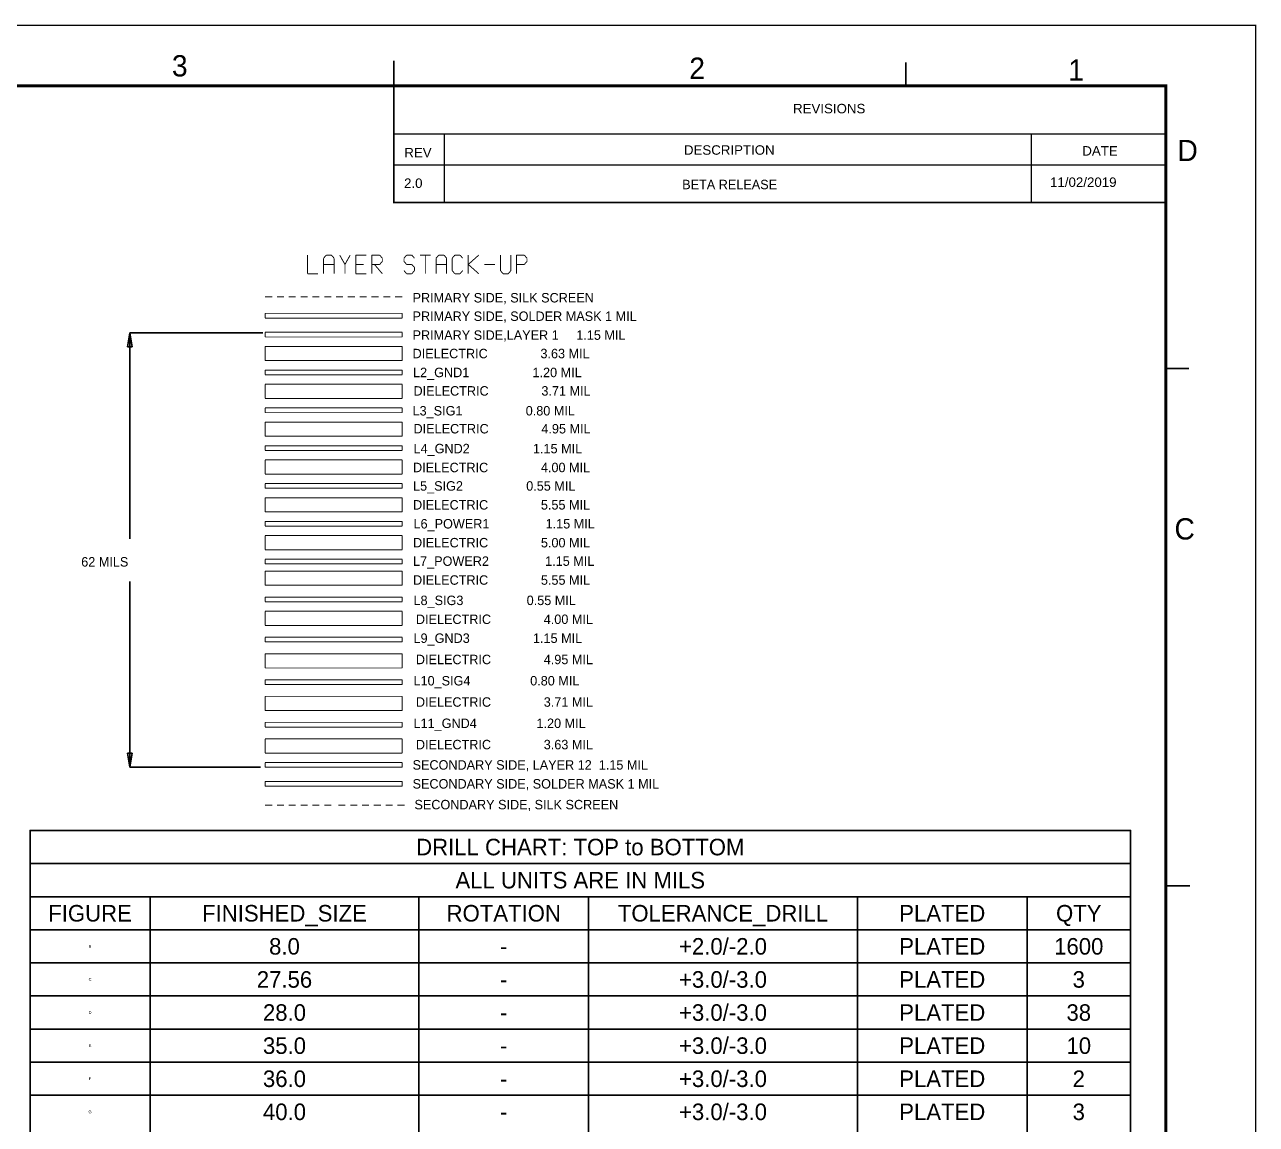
# Model space of a CAD drawing. Extents: x -416 to 448, y -300 to 287.
# Drawn here: x 116.9 to 447.8, y -8.5 to 286.8 of the extents above; entities that cross this region are included whole.
import ezdxf
from ezdxf.enums import TextEntityAlignment as Align

# ---------------------------------------------------------------- set-up
doc = ezdxf.new("R2010")
doc.units = 0
doc.layers.add('FAB_110219', color=45, linetype='CONTINUOUS')

msp = doc.modelspace()

# ---------------------------------------------------------------- linework, layer by layer
at = {"layer": 'FAB_110219'}
for points, const_width in [([(-416.009836, -300.101254), (447.590164, -300.101254), (447.590164, 286.638746), (-416.009836, 286.638746), (-416.009836, -300.101254)], 0.381), ([(353.59975, 276.68347), (353.59975, 270.33347)], 0.508), ([(423.481754, -290.940744), (-389.318246, -290.940744), (-389.318246, 270.399002), (423.481754, 270.399002), (423.481754, -290.940744)], 0.762), ([(216.073482, 257.475736), (216.073482, 249.119136), (423.566082, 249.119136)], 0.381), ([(229.611682, 257.475736), (229.611682, 239.060736)], 0.381), ([(387.294882, 257.475736), (387.294882, 239.086136)], 0.381), ([(216.073482, 249.119136), (216.073482, 239.060736), (423.566082, 239.060736)], 0.381), ([(192.884044, 224.931224), (192.884044, 219.927424)], 0.254), ([(197.202044, 224.093024), (197.913244, 224.931224)], 0.254), ([(197.913244, 224.931224), (199.310244, 224.931224)], 0.254), ([(199.310244, 224.931224), (200.021444, 224.093024)], 0.254), ([(201.520044, 224.931224), (202.942444, 222.416624)], 0.254), ([(202.942444, 222.416624), (204.339444, 224.931224)], 0.254), ([(205.838044, 224.931224), (208.657444, 224.931224)], 0.254), ([(205.838044, 224.931224), (205.838044, 219.927424)], 0.254), ([(210.156044, 224.931224), (212.264244, 224.931224)], 0.254), ([(210.156044, 219.927424), (210.156044, 224.931224)], 0.254), ([(212.264244, 224.931224), (212.975444, 224.093024)], 0.254), ([(218.792044, 224.093024), (219.503244, 224.931224)], 0.254), ([(219.503244, 224.931224), (220.900244, 224.931224)], 0.254), ([(220.900244, 224.931224), (221.611444, 224.093024)], 0.254), ([(223.110044, 224.931224), (225.929444, 224.931224)], 0.254), ([(224.532444, 224.931224), (224.532444, 219.927424)], 0.254), ([(227.428044, 224.093024), (228.139244, 224.931224)], 0.254), ([(228.139244, 224.931224), (229.536244, 224.931224)], 0.254), ([(229.536244, 224.931224), (230.247444, 224.093024)], 0.254), ([(231.746044, 224.093024), (232.457244, 224.931224)], 0.254), ([(232.457244, 224.931224), (233.854244, 224.931224)], 0.254), ([(233.854244, 224.931224), (234.565444, 224.093024)], 0.254), ([(238.883444, 224.931224), (236.064044, 222.416624)], 0.254), ([(236.064044, 224.931224), (236.064044, 219.927424)], 0.254), ([(244.700044, 224.931224), (244.700044, 220.765624)], 0.254), ([(247.519444, 220.765624), (247.519444, 224.931224)], 0.254), ([(249.018044, 224.931224), (251.126244, 224.931224)], 0.254), ([(249.018044, 219.927424), (249.018044, 224.931224)], 0.254), ([(251.126244, 224.931224), (251.837444, 224.093024)], 0.254), ([(197.202044, 219.927424), (197.202044, 224.093024)], 0.254), ([(197.202044, 222.416624), (200.021444, 222.416624)], 0.254), ([(200.021444, 224.093024), (200.021444, 219.927424)], 0.254), ([(202.942444, 222.416624), (202.942444, 219.927424)], 0.254), ([(205.838044, 222.416624), (207.946244, 222.416624)], 0.254), ([(212.264244, 222.416624), (210.156044, 222.416624)], 0.254), ([(210.867244, 222.416624), (212.975444, 219.927424)], 0.254), ([(212.975444, 223.254824), (212.264244, 222.416624)], 0.254), ([(212.975444, 224.093024), (212.975444, 223.254824)], 0.254), ([(218.792044, 223.254824), (218.792044, 224.093024)], 0.254), ([(219.503244, 222.416624), (218.792044, 223.254824)], 0.254), ([(220.900244, 222.416624), (219.503244, 222.416624)], 0.254), ([(221.611444, 221.603824), (220.900244, 222.416624)], 0.254), ([(221.611444, 220.765624), (221.611444, 221.603824)], 0.254), ([(227.428044, 219.927424), (227.428044, 224.093024)], 0.254), ([(227.428044, 222.416624), (230.247444, 222.416624)], 0.254), ([(230.247444, 224.093024), (230.247444, 219.927424)], 0.254), ([(231.746044, 220.765624), (231.746044, 224.093024)], 0.254), ([(236.064044, 222.416624), (238.883444, 219.927424)], 0.254), ([(240.382044, 222.416624), (243.201444, 222.416624)], 0.254), ([(251.126244, 222.416624), (249.018044, 222.416624)], 0.254), ([(251.837444, 223.254824), (251.126244, 222.416624)], 0.254), ([(251.837444, 224.093024), (251.837444, 223.254824)], 0.254), ([(192.884044, 219.927424), (195.703444, 219.927424)], 0.254), ([(205.838044, 219.927424), (208.657444, 219.927424)], 0.254), ([(218.792044, 220.765624), (219.503244, 219.927424)], 0.254), ([(219.503244, 219.927424), (220.900244, 219.927424)], 0.254), ([(220.900244, 219.927424), (221.611444, 220.765624)], 0.254), ([(232.457244, 219.927424), (231.746044, 220.765624)], 0.254), ([(233.854244, 219.927424), (232.457244, 219.927424)], 0.254), ([(234.565444, 220.765624), (233.854244, 219.927424)], 0.254), ([(244.700044, 220.765624), (245.411244, 219.927424)], 0.254), ([(245.411244, 219.927424), (246.808244, 219.927424)], 0.254), ([(246.808244, 219.927424), (247.519444, 220.765624)], 0.254), ([(181.479444, 213.729824), (183.384444, 213.729824)], 0.254), ([(184.654444, 213.729824), (186.559444, 213.729824)], 0.254), ([(187.829444, 213.729824), (189.734444, 213.729824)], 0.254), ([(191.004444, 213.729824), (192.909444, 213.729824)], 0.254), ([(194.179444, 213.729824), (196.084444, 213.729824)], 0.254), ([(197.354444, 213.729824), (199.259444, 213.729824)], 0.254), ([(200.529444, 213.729824), (202.434444, 213.729824)], 0.254), ([(203.704444, 213.729824), (205.609444, 213.729824)], 0.254), ([(206.879444, 213.729824), (208.784444, 213.729824)], 0.254), ([(210.054444, 213.729824), (211.959444, 213.729824)], 0.254), ([(213.229444, 213.729824), (215.134444, 213.729824)], 0.254), ([(216.404444, 213.729824), (218.309444, 213.729824)], 0.254), ([(181.479444, 209.284824), (218.309444, 209.284824)], 0.254), ([(181.479444, 208.014824), (181.479444, 209.284824)], 0.254), ([(218.309444, 209.284824), (218.309444, 208.014824)], 0.254), ([(218.309444, 208.014824), (181.479444, 208.014824)], 0.254), ([(181.479444, 202.934824), (181.479444, 204.204824)], 0.254), ([(181.479444, 204.204824), (218.309444, 204.204824)], 0.254), ([(218.309444, 202.934824), (181.479444, 202.934824)], 0.254), ([(218.309444, 204.204824), (218.309444, 202.934824)], 0.254), ([(181.479444, 200.394824), (218.309444, 200.394824)], 0.254), ([(181.479444, 196.584824), (181.479444, 200.394824)], 0.254), ([(218.309444, 200.394824), (218.309444, 196.584824)], 0.254), ([(218.309444, 196.584824), (181.479444, 196.584824)], 0.254), ([(181.479444, 194.044824), (218.309444, 194.044824)], 0.254), ([(181.479444, 192.774824), (181.479444, 194.044824)], 0.254), ([(218.309444, 192.774824), (181.479444, 192.774824)], 0.254), ([(218.309444, 194.044824), (218.309444, 192.774824)], 0.254), ([(423.296842, 194.464432), (429.646842, 194.464432)], 0.508), ([(181.479444, 190.234824), (218.309444, 190.234824)], 0.254), ([(181.479444, 186.424824), (181.479444, 190.234824)], 0.254), ([(218.309444, 190.234824), (218.309444, 186.424824)], 0.254), ([(218.309444, 186.424824), (181.479444, 186.424824)], 0.254), ([(181.479444, 182.614824), (181.479444, 183.884824)], 0.254), ([(181.479444, 183.884824), (218.309444, 183.884824)], 0.254), ([(218.309444, 182.614824), (181.479444, 182.614824)], 0.254), ([(218.309444, 183.884824), (218.309444, 182.614824)], 0.254), ([(181.479444, 180.074824), (218.309444, 180.074824)], 0.254), ([(181.479444, 176.264824), (181.479444, 180.074824)], 0.254), ([(218.309444, 180.074824), (218.309444, 176.264824)], 0.254), ([(218.309444, 176.264824), (181.479444, 176.264824)], 0.254), ([(181.479444, 173.724824), (218.309444, 173.724824)], 0.254), ([(181.479444, 172.454824), (181.479444, 173.724824)], 0.254), ([(218.309444, 172.454824), (181.479444, 172.454824)], 0.254), ([(218.309444, 173.724824), (218.309444, 172.454824)], 0.254), ([(181.479444, 169.914824), (218.309444, 169.914824)], 0.254), ([(181.479444, 166.104824), (181.479444, 169.914824)], 0.254), ([(218.309444, 169.914824), (218.309444, 166.104824)], 0.254), ([(218.309444, 166.104824), (181.479444, 166.104824)], 0.254), ([(181.479444, 162.294824), (181.479444, 163.564824)], 0.254), ([(181.479444, 163.564824), (218.309444, 163.564824)], 0.254), ([(218.309444, 162.294824), (181.479444, 162.294824)], 0.254), ([(218.309444, 163.564824), (218.309444, 162.294824)], 0.254), ([(181.479444, 159.754824), (218.309444, 159.754824)], 0.254), ([(181.479444, 155.944824), (181.479444, 159.754824)], 0.254), ([(218.309444, 159.754824), (218.309444, 155.944824)], 0.254), ([(218.309444, 155.944824), (181.479444, 155.944824)], 0.254), ([(181.479444, 153.404824), (218.309444, 153.404824)], 0.254), ([(181.479444, 152.134824), (181.479444, 153.404824)], 0.254), ([(218.309444, 152.134824), (181.479444, 152.134824)], 0.254), ([(218.309444, 153.404824), (218.309444, 152.134824)], 0.254), ([(181.479444, 149.594824), (218.309444, 149.594824)], 0.254), ([(181.479444, 145.784824), (181.479444, 149.594824)], 0.254), ([(218.309444, 149.594824), (218.309444, 145.784824)], 0.254), ([(218.309444, 145.784824), (181.479444, 145.784824)], 0.254), ([(181.479444, 143.244824), (218.309444, 143.244824)], 0.254), ([(181.479444, 141.974824), (181.479444, 143.244824)], 0.254), ([(218.309444, 143.244824), (218.309444, 141.974824)], 0.254), ([(218.309444, 141.974824), (181.479444, 141.974824)], 0.254), ([(181.479444, 140.069824), (218.309444, 140.069824)], 0.254), ([(181.479444, 136.259824), (181.479444, 140.069824)], 0.254), ([(218.309444, 140.069824), (218.309444, 136.259824)], 0.254), ([(218.309444, 136.259824), (181.479444, 136.259824)], 0.254), ([(181.479444, 131.814824), (181.479444, 133.084824)], 0.254), ([(181.479444, 133.084824), (218.309444, 133.084824)], 0.254), ([(218.309444, 133.084824), (218.309444, 131.814824)], 0.254), ([(218.309444, 131.814824), (181.479444, 131.814824)], 0.254), ([(181.479444, 129.274824), (218.309444, 129.274824)], 0.254), ([(181.479444, 125.464824), (181.479444, 129.274824)], 0.254), ([(218.309444, 129.274824), (218.309444, 125.464824)], 0.254), ([(218.309444, 125.464824), (181.479444, 125.464824)], 0.254), ([(181.479444, 122.289824), (218.309444, 122.289824)], 0.254), ([(181.479444, 121.019824), (181.479444, 122.289824)], 0.254), ([(218.309444, 121.019824), (181.479444, 121.019824)], 0.254), ([(218.309444, 122.289824), (218.309444, 121.019824)], 0.254), ([(181.479444, 117.844824), (218.309444, 117.844824)], 0.254), ([(181.479444, 114.034824), (181.479444, 117.844824)], 0.254), ([(218.309444, 117.844824), (218.309444, 114.034824)], 0.254), ([(218.309444, 114.034824), (181.479444, 114.034824)], 0.254), ([(181.479444, 110.859824), (218.309444, 110.859824)], 0.254), ([(181.479444, 109.589824), (181.479444, 110.859824)], 0.254), ([(218.309444, 109.589824), (181.479444, 109.589824)], 0.254), ([(218.309444, 110.859824), (218.309444, 109.589824)], 0.254), ([(181.479444, 106.414824), (218.309444, 106.414824)], 0.254), ([(181.479444, 102.604824), (181.479444, 106.414824)], 0.254), ([(218.309444, 106.414824), (218.309444, 102.604824)], 0.254), ([(218.309444, 102.604824), (181.479444, 102.604824)], 0.254), ([(181.479444, 99.429824), (218.309444, 99.429824)], 0.254), ([(181.479444, 98.159824), (181.479444, 99.429824)], 0.254), ([(218.309444, 99.429824), (218.309444, 98.159824)], 0.254), ([(218.309444, 98.159824), (181.479444, 98.159824)], 0.254), ([(181.479444, 94.984824), (218.309444, 94.984824)], 0.254), ([(181.479444, 91.174824), (181.479444, 94.984824)], 0.254), ([(218.309444, 94.984824), (218.309444, 91.174824)], 0.254), ([(218.309444, 91.174824), (181.479444, 91.174824)], 0.254), ([(181.479444, 88.634824), (218.309444, 88.634824)], 0.254), ([(181.479444, 87.364824), (181.479444, 88.634824)], 0.254), ([(218.309444, 87.364824), (181.479444, 87.364824)], 0.254), ([(218.309444, 88.634824), (218.309444, 87.364824)], 0.254), ([(181.479444, 82.284824), (181.479444, 83.554824)], 0.254), ([(181.479444, 83.554824), (218.309444, 83.554824)], 0.254), ([(218.309444, 83.554824), (218.309444, 82.284824)], 0.254), ([(218.309444, 82.284824), (181.479444, 82.284824)], 0.254), ([(181.479444, 77.204824), (183.384444, 77.204824)], 0.254), ([(184.654444, 77.204824), (186.559444, 77.204824)], 0.254), ([(187.829444, 77.204824), (189.734444, 77.204824)], 0.254), ([(191.004444, 77.204824), (192.909444, 77.204824)], 0.254), ([(194.179444, 77.204824), (196.084444, 77.204824)], 0.254), ([(197.354444, 77.204824), (199.259444, 77.204824)], 0.254), ([(201.164444, 77.204824), (203.069444, 77.204824)], 0.254), ([(204.339444, 77.204824), (206.244444, 77.204824)], 0.254), ([(207.514444, 77.204824), (209.419444, 77.204824)], 0.254), ([(210.689444, 77.204824), (212.594444, 77.204824)], 0.254), ([(213.864444, 77.204824), (215.769444, 77.204824)], 0.254), ([(217.039444, 77.204824), (218.944444, 77.204824)], 0.254), ([(423.619676, 55.516018), (429.969676, 55.516018)], 0.508)]:
    msp.add_lwpolyline(points, dxfattribs=dict(at, const_width=const_width))
msp.add_lwpolyline([(216.05875, 277.16734, 0.508, 0.508, 0), (216.05875, 270.81734, 0.381, 0.381, 0), (216.05875, 257.490468, 0.381, 0.381, 0), (216.073482, 257.475736, 0.381, 0.381, 0), (423.566082, 257.475736, 0.381, 0.381, 0)], format="xyseb", dxfattribs=at)
for points in [[(145.157444, 204.077824), (144.522444, 200.267824)], [(180.844444, 204.077824), (145.157444, 204.077824)], [(145.792444, 200.267824), (145.157444, 204.077824)], [(145.157444, 148.705824), (145.157444, 204.077824)], [(144.522444, 200.267824), (145.792444, 200.267824)], [(145.157444, 137.275824), (145.157444, 87.364824)], [(145.792444, 91.174824), (144.522444, 91.174824)], [(144.522444, 91.174824), (145.157444, 87.364824)], [(145.157444, 87.364824), (145.792444, 91.174824)], [(180.209444, 87.364824), (145.157444, 87.364824)], [(118.3386, 61.4934), (413.9692, 61.4934)], [(118.3386, 52.6034), (413.9692, 52.6034)], [(150.5712, 52.6034), (150.5712, -142.9766)], [(222.8088, 52.6034), (222.8088, -142.9766)], [(268.3764, 52.6034), (268.3764, -142.9766)], [(340.614, 52.6034), (340.614, -142.9766)], [(386.1816, 52.6034), (386.1816, -142.9766)], [(118.3386, 43.7134), (413.9692, 43.7134)], [(118.3386, 34.8234), (413.9692, 34.8234)], [(118.3386, 25.9334), (413.9692, 25.9334)], [(118.3386, 17.0434), (413.9692, 17.0434)], [(118.3386, 8.1534), (413.9692, 8.1534)], [(118.3386, -0.7366), (413.9692, -0.7366)]]:
    msp.add_lwpolyline(points, dxfattribs=at)
msp.add_lwpolyline([(118.3386, -142.9766), (118.3386, 70.3834), (413.9692, 70.3834), (413.9692, -142.9766)], close=True, dxfattribs=at)

# ---------------------------------------------------------------- texts
for s, height, width, p in [('3', 5.715, 0.991111, (156.450284, 272.913348)), ('2', 5.715, 0.991111, (295.439592, 272.267934)), ('1', 5.715, 0.991111, (397.241522, 271.784064)), ('REVISIONS', 2.54, 1.05, (323.312282, 263.012936)), ('D', 5.715, 0.991111, (426.58792, 250.170696)), ('REV', 2.54, 1.05, (218.880182, 251.176536)), ('DESCRIPTION', 2.54, 1.05, (294.000682, 251.887736)), ('DATE', 2.54, 1.05, (401.023582, 251.659136)), ('2.0', 2.54, 1.05, (218.810078, 242.97386)), ('11/02/2019', 2.54, 1.05, (392.3665, 243.247164)), ('C', 5.715, 0.991111, (425.78147, 148.531834))]:
    msp.add_text(s, height=height, dxfattribs=dict(at, width=width)).set_placement(p)
for s, p in [('BETA RELEASE', (293.5351, 242.6208)), ('PRIMARY SIDE, SILK SCREEN', (221.103444, 212.205824)), ('PRIMARY SIDE, SOLDER MASK 1 MIL', (221.103444, 207.252824)), ('PRIMARY SIDE,LAYER 1     1.15 MIL', (221.103444, 202.172824)), ('DIELECTRIC               3.63 MIL', (221.103444, 197.219824)), ('L2_GND1                  1.20 MIL', (221.230444, 192.139824)), ('DIELECTRIC               3.71 MIL', (221.357444, 187.186824)), ('L3_SIG1                  0.80 MIL', (221.103444, 181.852824)), ('DIELECTRIC               4.95 MIL', (221.357444, 177.026824)), ('L4_GND2                  1.15 MIL', (221.357444, 171.692824)), ('DIELECTRIC               4.00 MIL', (221.230444, 166.612824)), ('L5_SIG2                  0.55 MIL', (221.230444, 161.659824)), ('DIELECTRIC               5.55 MIL', (221.230444, 156.579824)), ('L6_POWER1                1.15 MIL', (221.357444, 151.499824)), ('DIELECTRIC               5.00 MIL', (221.230444, 146.419824)), ('62 MILS', (132.089144, 141.272006)), ('L7_POWER2                1.15 MIL', (221.230444, 141.466824)), ('DIELECTRIC               5.55 MIL', (221.230444, 136.386824)), ('L8_SIG3                  0.55 MIL', (221.357444, 130.925824)), ('DIELECTRIC               4.00 MIL', (221.992444, 125.845824)), ('L9_GND3                  1.15 MIL', (221.357444, 120.765824)), ('DIELECTRIC               4.95 MIL', (221.992444, 115.050824)), ('L10_SIG4                 0.80 MIL', (221.357444, 109.335824)), ('DIELECTRIC               3.71 MIL', (221.992444, 103.620824)), ('L11_GND4                 1.20 MIL', (221.357444, 97.905824)), ('DIELECTRIC               3.63 MIL', (221.992444, 92.190824)), ('SECONDARY SIDE, LAYER 12  1.15 MIL', (221.103444, 86.729824)), ('SECONDARY SIDE, SOLDER MASK 1 MIL', (221.103444, 81.649824)), ('SECONDARY SIDE, SILK SCREEN', (221.611444, 76.061824))]:
    msp.add_text(s, height=2.54, dxfattribs=at).set_placement(p)
for s, p in [('DRILL CHART: TOP to BOTTOM', (266.1539, 63.7159)), ('ALL UNITS ARE IN MILS', (266.1539, 54.8259)), ('FIGURE', (134.4549, 45.9359)), ('FINISHED_SIZE', (186.69, 45.9359)), ('ROTATION', (245.5926, 45.9359)), ('TOLERANCE_DRILL', (304.4952, 45.9359)), ('PLATED', (363.3978, 45.9359)), ('QTY', (400.0754, 45.9359)), ('8.0', (186.69, 37.0459)), ('+2.0/-2.0', (304.4952, 37.0459)), ('PLATED', (363.3978, 37.0459)), ('1600', (400.0754, 37.0459)), ('-', (245.5926, 37.0459)), ('27.56', (186.69, 28.1559)), ('-', (245.5926, 28.1559)), ('+3.0/-3.0', (304.4952, 28.1559)), ('PLATED', (363.3978, 28.1559)), ('3', (400.0754, 28.1559)), ('28.0', (186.69, 19.2659)), ('+3.0/-3.0', (304.4952, 19.2659)), ('PLATED', (363.3978, 19.2659)), ('38', (400.0754, 19.2659)), ('-', (245.5926, 19.2659)), ('35.0', (186.69, 10.3759)), ('+3.0/-3.0', (304.4952, 10.3759)), ('PLATED', (363.3978, 10.3759)), ('10', (400.0754, 10.3759)), ('-', (245.5926, 10.3759)), ('36.0', (186.69, 1.4859)), ('-', (245.5926, 1.4859)), ('+3.0/-3.0', (304.4952, 1.4859)), ('PLATED', (363.3978, 1.4859)), ('2', (400.0754, 1.4859)), ('40.0', (186.69, -7.4041)), ('+3.0/-3.0', (304.4952, -7.4041)), ('PLATED', (363.3978, -7.4041)), ('3', (400.0754, -7.4041)), ('-', (245.5926, -7.4041))]:
    msp.add_text(s, height=4.445, dxfattribs=at).set_placement(p, align=Align.CENTER)
for s, p in [('B', (134.4549, 39.2684)), ('C', (134.4549, 30.3784)), ('D', (134.4549, 21.4884)), ('E', (134.4549, 12.5984)), ('F', (134.4549, 3.7084)), ('G', (134.4549, -5.1816))]:
    msp.add_text(s, height=0.762, dxfattribs=at).set_placement(p, align=Align.MIDDLE_CENTER)

doc.saveas('drawing.dxf')
